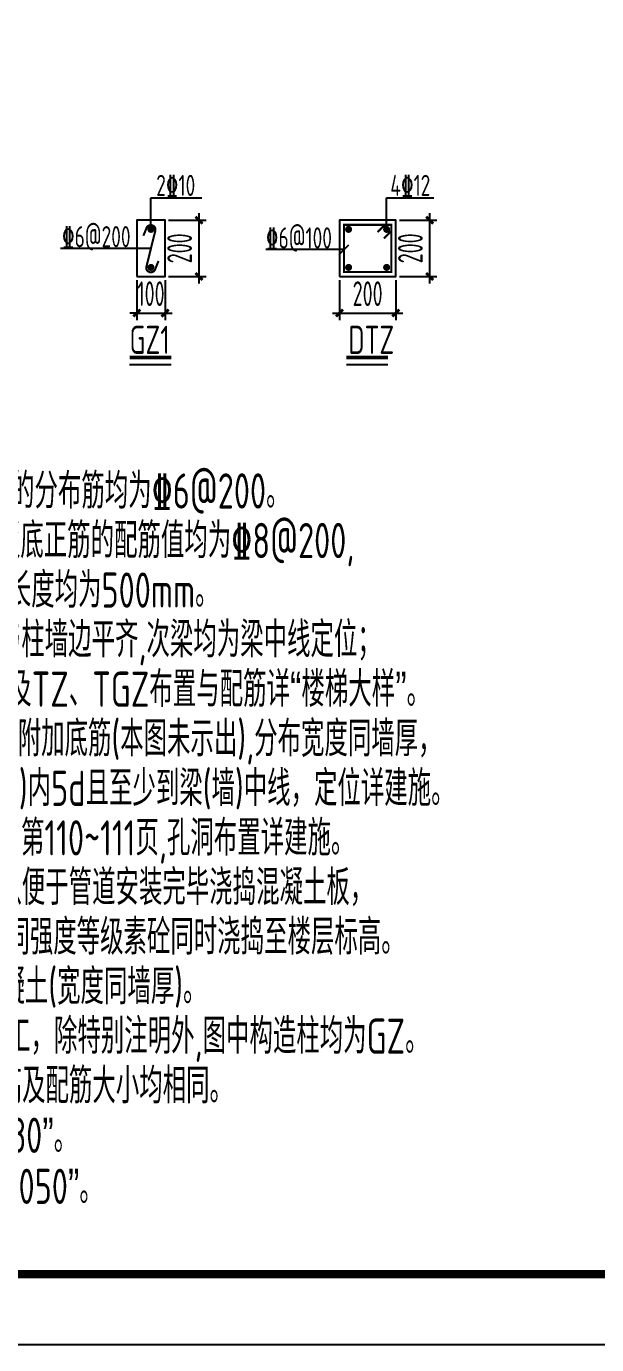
# Model space of a CAD drawing. Extents: x -441005 to 725361, y -182459 to 319313.
# Drawn here: x 212333 to 220426, y -133950 to -115230 of the extents above; entities that cross this region are included whole.
import ezdxf
from ezdxf.enums import TextEntityAlignment as Align

# ---------------------------------------------------------------- set-up
doc = ezdxf.new("R2010")
doc.units = 0
doc.header["$LTSCALE"] = 100
doc.layers.get('0').update_dxf_attribs({"linetype": 'CONTINUOUS'})
doc.layers.get('Defpoints').update_dxf_attribs({"linetype": 'CONTINUOUS'})
for name, color, linetype in [('D大样&索引', 7, 'CONTINUOUS'), ('REIN', 1, 'CONTINUOUS'), ('S说明&图名', 4, 'CONTINUOUS'), ('图框', 7, 'CONTINUOUS')]:
    doc.layers.add(name, color=color, linetype=linetype)
doc.styles.add('TSSD_Dimension', font='tssdeng.shx', dxfattribs={"width": 0.62, "bigfont": '1.shx'})
doc.styles.add('TSSD_Rein', font='Tssdeng.shx', dxfattribs={"width": 0.7, "bigfont": '1.shx'})
doc.dimstyles.new('TSSD_25_100', dxfattribs={"dimtxt": 350, "dimasz": 100, "dimexe": 100, "dimexo": 50, "dimgap": 100, "dimtad": 1, "dimdec": 0, "dimlfac": 0.25, "dimzin": 0, "dimdsep": 46, "dimtxsty": 'TSSD_Dimension', "dimblk": 'ARCHTICK', "dimcen": 0, "dimdle": 100, "dimclrt": 7, "dimadec": 0, "dimazin": 0, "dimtfac": 1, "dimtdec": 0, "dimtix": 1, "dimtmove": 2, "dimatfit": 3, "dimfxl": 0, "dimtolj": 1, "dimtzin": 0, "dimarcsym": 0})

# ---------------------------------------------------------------- blocks, each defined once
blk = doc.blocks.new('A2+1_2')
at = {"layer": '图框'}
blk.add_lwpolyline([(0, 0), (89100, 0), (89100, 42000), (0, 42000)], close=True, dxfattribs=at)
at = {"layer": '图框', "const_width": 120}
blk.add_lwpolyline([(2500, 1000), (88100, 1000), (88100, 41000), (2500, 41000)], close=True, dxfattribs=at)
blk = doc.blocks.new('_ArchTick')
at = {"color": 0, "linetype": 'ByBlock', "const_width": 0.4}
blk.add_lwpolyline([(-0.5, -0.5), (0.5, 0.5)], dxfattribs=at)
blk = doc.blocks.new('*D1773')
at = {"layer": 'Defpoints', "color": 0}
for p in [(213901, -118782), (214301, -118782), (214301, -119301)]:
    blk.add_point(p, dxfattribs=at)
at = {"layer": 'D大样&索引', "color": 0, "lineweight": -2}
for p, q in [((213901, -118832), (213901, -119401)), ((214301, -118832), (214301, -119401)), ((213901, -119301), (213801, -119301)), ((213901, -119301), (214301, -119301)), ((214301, -119301), (214401, -119301))]:
    blk.add_line(p, q, dxfattribs=at)
at = {"layer": 'D大样&索引', "color": 0, "lineweight": -2, "xscale": 100, "yscale": 100, "zscale": 100}
blk.add_blockref('_ArchTick', (213901, -119301), dxfattribs=at)
at = {"layer": 'D大样&索引', "color": 0, "lineweight": -2, "xscale": 100, "yscale": 100, "zscale": 100, "rotation": 180}
blk.add_blockref('_ArchTick', (214301, -119301), dxfattribs=at)
at = {"layer": 'D大样&索引', "color": 7, "insert": (214101, -119026), "char_height": 350, "attachment_point": 5, "style": 'TSSD_Dimension'}
blk.add_mtext('\\A1;100', dxfattribs=at)
blk = doc.blocks.new('*D1774')
at = {"layer": 'Defpoints', "color": 0}
for p in [(214301, -117982), (214783, -117982), (214301, -118782)]:
    blk.add_point(p, dxfattribs=at)
at = {"layer": 'D大样&索引', "color": 0, "lineweight": -2}
for p, q in [((214783, -118882), (214783, -117882)), ((214351, -117982), (214883, -117982)), ((214351, -118782), (214883, -118782))]:
    blk.add_line(p, q, dxfattribs=at)
at = {"layer": 'D大样&索引', "color": 0, "lineweight": -2, "xscale": 100, "yscale": 100, "zscale": 100}
for p, rotation in [((214783, -117982), 90), ((214783, -118782), 270)]:
    blk.add_blockref('_ArchTick', p, dxfattribs=dict(at, rotation=rotation))
at = {"layer": 'D大样&索引', "color": 7, "insert": (214508, -118382), "char_height": 350, "attachment_point": 5, "rotation": 90, "style": 'TSSD_Dimension'}
blk.add_mtext('\\A1;200', dxfattribs=at)
blk = doc.blocks.new('*D1775')
at = {"layer": 'Defpoints', "color": 0}
for p in [(216776, -118782), (217576, -118782), (217576, -119301)]:
    blk.add_point(p, dxfattribs=at)
at = {"layer": 'D大样&索引', "color": 0, "lineweight": -2}
for p, q in [((216776, -118832), (216776, -119401)), ((217576, -118832), (217576, -119401)), ((216676, -119301), (217676, -119301))]:
    blk.add_line(p, q, dxfattribs=at)
at = {"layer": 'D大样&索引', "color": 0, "lineweight": -2, "xscale": 100, "yscale": 100, "zscale": 100, "rotation": 180}
blk.add_blockref('_ArchTick', (216776, -119301), dxfattribs=at)
at = {"layer": 'D大样&索引', "color": 0, "lineweight": -2, "xscale": 100, "yscale": 100, "zscale": 100}
blk.add_blockref('_ArchTick', (217576, -119301), dxfattribs=at)
at = {"layer": 'D大样&索引', "color": 7, "insert": (217176, -119026), "char_height": 350, "attachment_point": 5, "style": 'TSSD_Dimension'}
blk.add_mtext('\\A1;200', dxfattribs=at)
blk = doc.blocks.new('*D1776')
at = {"layer": 'Defpoints', "color": 0}
for p in [(217576, -117982), (218058, -117982), (217576, -118782)]:
    blk.add_point(p, dxfattribs=at)
at = {"layer": 'D大样&索引', "color": 0, "lineweight": -2}
for p, q in [((218058, -118882), (218058, -117882)), ((217626, -117982), (218158, -117982)), ((217626, -118782), (218158, -118782))]:
    blk.add_line(p, q, dxfattribs=at)
at = {"layer": 'D大样&索引', "color": 0, "lineweight": -2, "xscale": 100, "yscale": 100, "zscale": 100}
for p, rotation in [((218058, -117982), 90), ((218058, -118782), 270)]:
    blk.add_blockref('_ArchTick', p, dxfattribs=dict(at, rotation=rotation))
at = {"layer": 'D大样&索引', "color": 7, "insert": (217783, -118382), "char_height": 350, "attachment_point": 5, "rotation": 90, "style": 'TSSD_Dimension'}
blk.add_mtext('\\A1;200', dxfattribs=at)

msp = doc.modelspace()

# ---------------------------------------------------------------- linework, layer by layer
at = {"layer": 'D大样&索引'}
for p, q in [((214100.9, -117662.5), (214822.8, -117662.5)), ((214100.9, -118112.5), (214100.9, -117662.5)), ((217445.9, -117662.5), (218114.8, -117662.5)), ((217445.9, -118112.5), (217445.9, -117662.5)), ((214100.9, -118382.5), (212817.5, -118382.5)), ((216840.9, -118400.8), (215730.7, -118400.8)), ((216771.2, -118470.5), (216910.7, -118331)), ((213798.9, -120033), (214389, -120033)), ((216874.6, -120033), (217464.7, -120033))]:
    msp.add_line(p, q, dxfattribs=at)
for points in [[(213900.9, -118782.5), (214300.9, -118782.5), (214300.9, -117982.5), (213900.9, -117982.5)], [(216775.9, -118782.5), (217575.9, -118782.5), (217575.9, -117982.5), (216775.9, -117982.5)]]:
    msp.add_lwpolyline(points, close=True, dxfattribs=at)
at = {"layer": 'D大样&索引', "const_width": 50}
for points in [[(213798.9, -119932.9), (214389, -119932.9)], [(216874.6, -119932.9), (217464.7, -119932.9)]]:
    msp.add_lwpolyline(points, dxfattribs=at)
at = {"layer": 'REIN', "const_width": 30}
msp.add_lwpolyline([(213993.5, -118203), (214039.2, -118092.1, -0.9308947), (214162.7, -118132.9), (214039.2, -118632.1, 1.0742353), (214162.7, -118672.9), (214208.4, -118562)], format="xyb", dxfattribs=at)
at = {"layer": 'REIN', "color": 1, "const_width": 50}
for points in [[(214075.9, -118112.5, 1), (214125.9, -118112.5, 1)], [(216880.9, -118112.5, 1), (216930.9, -118112.5, 1)], [(217420.9, -118112.5, 1), (217470.9, -118112.5, 1)], [(214075.9, -118652.5, -1), (214125.9, -118652.5, -1)], [(216880.9, -118652.5, -1), (216930.9, -118652.5, -1)], [(217420.9, -118652.5, -1), (217470.9, -118652.5, -1)]]:
    msp.add_lwpolyline(points, format="xyb", close=True, dxfattribs=at)
at = {"layer": 'REIN', "color": 1, "const_width": 30}
msp.add_lwpolyline([(217315.1, -118151.4), (217419.1, -118047.5), (217510.9, -118047.5), (217510.9, -118717.5), (216840.9, -118717.5), (216840.9, -118047.5), (217510.9, -118047.5), (217510.9, -118139.3), (217407.1, -118243.3)], dxfattribs=at)

# ---------------------------------------------------------------- block references
msp.add_blockref('A2+1_2', (139600, -133950))

# ---------------------------------------------------------------- texts
at = {"layer": 'D大样&索引', "style": 'TSSD_Rein', "width": 0.7}
for s, p in [('2%%13210', (214175.5, -117338.1)), ('4%%13212', (217498.2, -117338.1)), ('%%1326@200', (212837.6, -118066.2)), ('%%1326@100', (215731.9, -118084.5))]:
    msp.add_text(s, height=300, dxfattribs=at).set_placement(p, align=Align.TOP_LEFT)
for s, p in [('GZ1', (213796.7, -119881.7)), ('DTZ', (216902.6, -119881.7))]:
    msp.add_text(s, height=400, dxfattribs=at).set_placement(p)
at = {"layer": 'S说明&图名', "style": 'TSSD_Rein', "width": 0.7}
for s, p in [('1. 图中未注明的楼板厚均为100mm，板面负筋的分布筋均为%%1326@200。', (205065.6, -122077.2)), ('2. 图中未注明配筋值的支座负筋及“未示出”的板底正筋的配筋值均为%%1328@200,', (205065.6, -122781.1)), ('   图中未标明长度的支座负筋，由梁边伸出的长度均为500mm。', (205114.4, -123484.9)), ('3. 除注明外，梁宽中线均与轴线对齐或梁边线与柱墙边平齐,次梁均为梁中线定位；', (205065.6, -124188.7)), ('   未注明构造柱定位详建施，楼梯楼层梁定位及TZ、TGZ布置与配筋详“楼梯大样”。', (205121.7, -124892.6)), ('4. 本工程填充墙下未设梁处均在板底设置3%%13212附加底筋(本图未示出),分布宽度同墙厚，', (205065.6, -125596.4)), ('附加筋长度与该方向板跨度相同,并伸至梁(墙)内5d且至少到梁(墙)中线，定位详建施。', (205670.9, -126300.3)), ('5. 烟道、排气道等洞口加强筋作法详16G101-1第110~111页,孔洞布置详建施。', (205065.6, -127004.1)), ('6. 各层给排水，电气管井处预留双向钢筋网，以便于管道安装完毕浇捣混凝土板，', (205065.6, -127708)), ('   管井布置及定位详建施，强弱电间区域采用同强度等级素砼同时浇捣至楼层标高。', (205095, -128411.8)), ('7. 卫生间四周的填充墙下均浇200高C20素混凝土(宽度同墙厚)。', (205065.6, -129115.7)), ('8. 构造柱做法详大样,具体位置应配合建施图施工，除特别注明外,图中构造柱均为GZ。', (205065.6, -129819.5)), ('9. 除特别注明外，板编号相同的板块厚度、标高及配筋大小均相同。', (205065.6, -130523.4)), ('10. 图例        表示该区域标高均为“H-0.030”。', (204796.2, -131227.2)), ('     图例        表示该区域标高均为“H-0.050”。', (204796.2, -131952.2))]:
    msp.add_text(s, height=500, dxfattribs=at).set_placement(p)

# ---------------------------------------------------------------- dimensions: what is measured, and where the dimension line sits
at = {"layer": 'D大样&索引'}
for base, p1, p2, picture, middle in [((214782.6, -117982.5), (214300.9, -118782.5), (214300.9, -117982.5), '*D1774', (214507.6, -118382.5)), ((218057.6, -117982.5), (217575.9, -118782.5), (217575.9, -117982.5), '*D1776', (217782.6, -118382.5))]:
    dim = msp.add_linear_dim(base=base, p1=p1, p2=p2, angle=90, dimstyle='TSSD_25_100', dxfattribs=at)
    dim.commit()
    dim.dimension.update_dxf_attribs({"geometry": picture, "text_midpoint": middle})
for base, p1, p2, picture, middle in [((214300.9, -119301.2), (213900.9, -118782.5), (214300.9, -118782.5), '*D1773', (214100.9, -119026.2)), ((217575.9, -119301.2), (216775.9, -118782.5), (217575.9, -118782.5), '*D1775', (217175.9, -119026.2))]:
    dim = msp.add_linear_dim(base=base, p1=p1, p2=p2, dimstyle='TSSD_25_100', dxfattribs=at)
    dim.commit()
    dim.dimension.update_dxf_attribs({"geometry": picture, "text_midpoint": middle})

doc.saveas('drawing.dxf')
